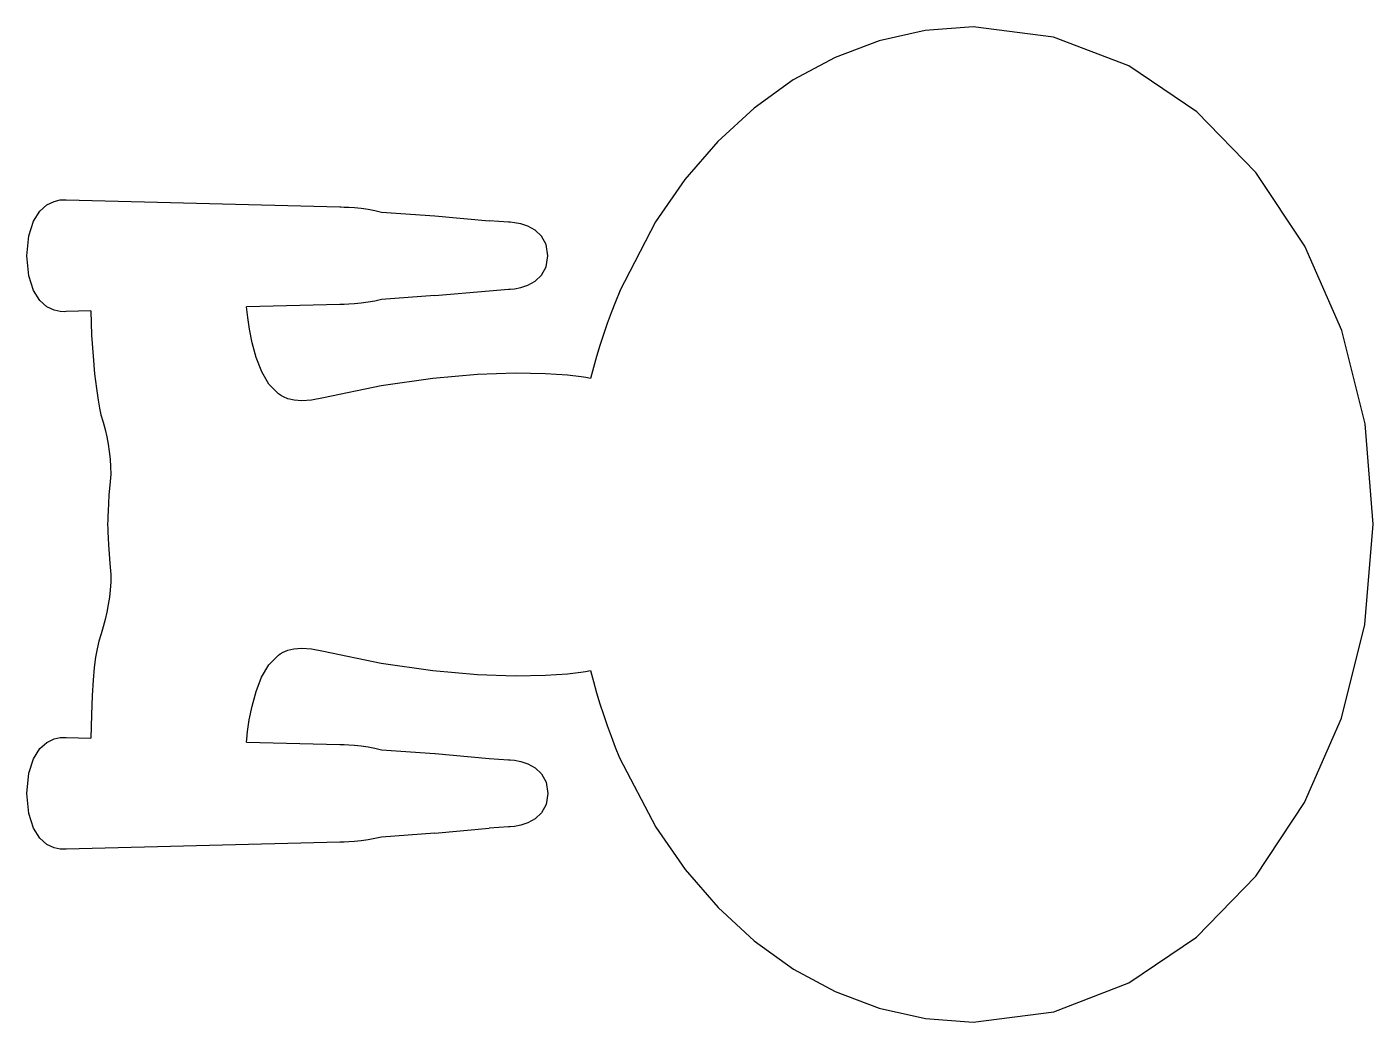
# Model space of a CAD drawing. Extents: x -15 to 196, y -131 to 25.
import ezdxf

# ---------------------------------------------------------------- set-up
doc = ezdxf.new("R2010")
doc.units = 0
doc.layers.add('OUTLINE', color=7, linetype='CONTINUOUS')

msp = doc.modelspace()

# ---------------------------------------------------------------- linework, layer by layer
at = {"layer": 'OUTLINE', "color": 30}
for points in [[(83.4261, -100.3476), (88.031, -107.0111), (93.2015, -112.991), (98.887, -118.224), (105.0369, -122.647), (111.6005, -126.197), (118.5273, -128.8109), (125.7665, -130.4255), (133.2676, -130.9777), (145.9126, -129.3892), (157.692, -124.8331), (168.3538, -117.6235), (177.6457, -108.0745), (185.3155, -96.5002), (191.1111, -83.2148), (194.7803, -68.5322), (196.071, -52.7667), (194.8069, -37.0038), (191.1498, -22.3283), (185.3549, -9.0527), (177.6775, 2.5103), (168.3726, 12.0479), (157.6953, 19.2476), (145.9009, 23.7968), (133.2445, 25.3826), (125.7435, 24.8301), (118.5042, 23.2147), (111.5775, 20.5999), (105.0139, 17.049), (98.8639, 12.6254), (93.1784, 7.3926), (88.0079, 1.4138), (83.403, -5.2475)], [(-5.3007, -19.2356), (-9.1587, -19.3436), (-9.4176, -19.3632), (-10.1014, -19.3324), (-11.071, -19.117), (-12.187, -18.5827), (-13.3102, -17.5952), (-14.3015, -16.0203), (-15.0215, -13.7237), (-15.331, -10.5712), (-15.0215, -7.4187), (-14.3015, -5.1221), (-13.3102, -3.5472), (-12.187, -2.5597), (-11.071, -2.0254), (-10.1014, -1.81), (-9.4176, -1.7792), (-9.1587, -1.7988), (33.809, -2.9026), (33.985, -2.9054), (34.4708, -2.9196), (35.203, -2.9534), (36.1184, -3.0154), (37.1534, -3.1138), (38.2448, -3.2571), (39.3292, -3.4538), (40.3433, -3.7122), (40.3433, -3.7122), (48.7454, -4.3195)], [(48.7454, -4.3195), (57.2555, -5.0777)], [(57.2555, -16.0645), (60.2722, -15.833), (60.5344, -15.8262), (61.2266, -15.7627), (62.2077, -15.5779), (63.3362, -15.2071), (64.4708, -14.5857), (65.4703, -13.649), (66.1933, -12.3323), (66.4985, -10.5711), (66.1933, -8.8121), (65.4703, -7.4965), (64.4708, -6.5599), (63.3362, -5.938), (62.2076, -5.5663), (61.2266, -5.3806), (60.5344, -5.3163), (60.2722, -5.3092), (57.2555, -5.0777)], [(83.403, -5.2475), (77.7399, -16.188)], [(48.7455, -16.8229), (40.3433, -17.4302), (40.3433, -17.4302), (39.3286, -17.6889), (38.2439, -17.8858), (37.1523, -18.0292), (36.1173, -18.1277), (35.2021, -18.1896), (34.47, -18.2234), (33.9844, -18.2375), (33.8084, -18.2403), (19.1649, -18.5799)], [(48.7455, -16.8229), (57.2555, -16.0645)], [(77.7732, -16.1599), (77.0872, -17.8351), (76.4315, -19.5225), (75.8069, -21.2213), (75.2146, -22.9311), (74.6555, -24.6512), (74.1307, -26.381), (73.6411, -28.1199), (73.1878, -29.8674)], [(73.1878, -29.8674), (72.4163, -29.7131), (71.6909, -29.6007), (69.5617, -29.3561), (66.0989, -29.1187), (61.3727, -29.0274), (55.4533, -29.2215), (48.4111, -29.84), (40.3164, -31.0223), (31.2392, -32.9073), (29.3826, -33.2486), (27.848, -33.342), (26.6126, -33.2499), (25.6533, -33.0346), (24.9471, -32.7586), (24.4711, -32.4842), (24.2024, -32.2738), (24.1179, -32.1898), (22.6823, -30.7433), (21.5473, -28.7971), (20.6792, -26.5646), (20.0443, -24.2594), (19.6091, -22.0948), (19.3399, -20.2844), (19.203, -19.0416), (19.1649, -18.5799)], [(-5.3007, -19.2356), (-5.1656, -23.0254), (-4.9535, -26.3251), (-4.6937, -29.1301), (-4.4155, -31.4356), (-4.1481, -33.2369), (-3.9208, -34.5295), (-3.763, -35.3084), (-3.7039, -35.5691), (-3.3545, -36.704), (-3.0488, -37.8508), (-2.7873, -39.0079), (-2.5704, -40.1739), (-2.3987, -41.3475), (-2.2726, -42.5271), (-2.1926, -43.7113), (-2.1593, -44.8987), (-2.3228, -46.6097), (-2.4456, -48.1454), (-2.5337, -49.4896), (-2.5927, -50.6259), (-2.6285, -51.538), (-2.6469, -52.2098), (-2.6536, -52.6248), (-2.6546, -52.7667), (-2.6536, -52.9087), (-2.6466, -53.3241), (-2.6277, -53.9971), (-2.591, -54.9116), (-2.5303, -56.0518), (-2.4398, -57.4018), (-2.3135, -58.9456), (-2.1454, -60.6673), (-2.1782, -61.8541), (-2.2578, -63.0379), (-2.3837, -64.2171), (-2.5553, -65.3903), (-2.7721, -66.5561), (-3.0337, -67.7129), (-3.3396, -68.8592), (-3.6892, -69.9937), (-4.032, -71.1194), (-4.3219, -72.3074), (-4.5651, -73.658), (-4.768, -75.2714), (-4.9368, -77.248), (-5.0777, -79.688), (-5.197, -82.6917), (-5.301, -86.3595)], [(19.1491, -87.0076), (19.1873, -86.5462), (19.3241, -85.3043), (19.5934, -83.4951), (20.0287, -81.332), (20.6636, -79.0281), (21.5317, -76.7969), (22.6668, -74.8515), (24.1024, -73.4054), (24.1853, -73.3214), (24.4502, -73.111), (24.9214, -72.8366), (25.6233, -72.5606), (26.5802, -72.3453), (27.8163, -72.2532), (29.356, -72.3466), (31.2237, -72.6879), (40.3031, -74.5729), (48.3989, -75.7551), (55.4412, -76.3737), (61.3601, -76.5678), (66.0854, -76.4765), (69.5473, -76.239), (71.6758, -75.9945), (72.4008, -75.8821), (73.1723, -75.7278)], [(73.1723, -75.7278), (73.6255, -77.4833), (74.1131, -79.2252), (74.6347, -80.9542), (75.19, -82.6713), (75.7787, -84.3773), (76.4005, -86.0731), (77.055, -87.7596), (77.7421, -89.4376)], [(48.7449, -101.2911), (40.3433, -101.8984), (40.3433, -101.8984), (39.3292, -102.1568), (38.2448, -102.3536), (37.1534, -102.4971), (36.1184, -102.5957), (35.2031, -102.6578), (34.4709, -102.6918), (33.9851, -102.7061), (33.8091, -102.709), (-9.1587, -103.8118), (-9.4176, -103.8314), (-10.1014, -103.8006), (-11.071, -103.5852), (-12.187, -103.0509), (-13.3102, -102.0634), (-14.3015, -100.4885), (-15.0215, -98.1919), (-15.331, -95.0394), (-15.0215, -91.8869), (-14.3015, -89.5903), (-13.3102, -88.0154), (-12.187, -87.0279), (-11.071, -86.4936), (-10.1014, -86.2782), (-9.4176, -86.2474), (-9.1587, -86.267), (-5.301, -86.3595)], [(19.1491, -87.0076), (33.8084, -87.3703), (33.9844, -87.3731), (34.47, -87.3872), (35.2021, -87.421), (36.1174, -87.4829), (37.1524, -87.5814), (38.2439, -87.7248), (39.3287, -87.9217), (40.3433, -88.1804), (40.3433, -88.1804), (48.7449, -88.7876)], [(48.7763, -88.7899), (57.2555, -89.546)], [(57.2555, -89.546), (60.2722, -89.7775), (60.5344, -89.7843), (61.2266, -89.8478), (62.2077, -90.0326), (63.3362, -90.4034), (64.4708, -91.0248), (65.4703, -91.9615), (66.1933, -93.2782), (66.4985, -95.0394), (66.1933, -96.7984), (65.4703, -98.114), (64.4708, -99.0506), (63.3362, -99.6725), (62.2076, -100.0442), (61.2266, -100.2299), (60.5344, -100.2942), (60.2722, -100.3013), (57.2555, -100.5328)], [(77.7421, -89.4376), (83.4261, -100.3476)], [(48.7449, -101.2911), (57.2555, -100.5328)]]:
    msp.add_lwpolyline(points, dxfattribs=at)
for points in [[(55.8204, -16.7512), (55.8204, -16.7512), (55.8204, -16.7512)], [(57.2555, -16.0645), (57.2555, -16.0645), (57.2555, -16.0645)], [(55.8204, -88.8593), (55.8204, -88.8593), (55.8204, -88.8593)], [(57.2555, -89.546), (57.2555, -89.546), (57.2555, -89.546)]]:
    msp.add_lwpolyline(points, close=True, dxfattribs=at)

doc.saveas('drawing.dxf')
